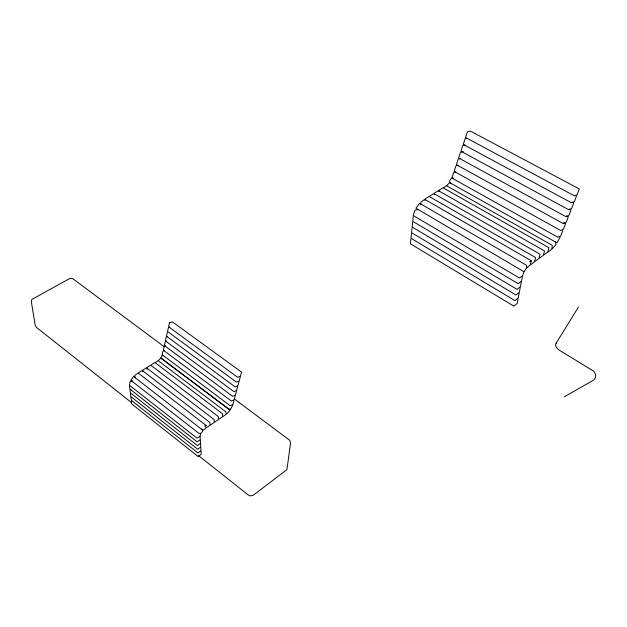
<?xml version="1.0" encoding="UTF-8"?>
<svg xmlns="http://www.w3.org/2000/svg" width="627" height="627" viewBox="0 0 627 627"><rect width="100%" height="100%" fill="white"/><g stroke="black" fill="none" stroke-linecap="round" stroke-linejoin="round"><path stroke-width="0.94" d="M142.893 371.866L142.932 369.969L146.467 367.806L214.254 419.628L214.097 422.543L210.586 424.902M147.149 369.217L147.188 367.312L150.707 365.165L218.47 416.743L218.306 419.651L214.81 422.002M420.764 204.778L420.866 202.035L424.808 199.37L531.328 260.785M204.621 426.031L205.319 425.827M158.349 360.588L160.778 358.095L228.534 409.11L229.866 410.466L226.739 413.898M206.064 425.482L205.625 428.413L202.968 430.326L133.527 376.451L130.808 380.299L198.54 433.038C200.805 435.107 204.614 430.287 201.432 429.04M232.68 405.246L230.556 409.29M424.918 200.585L425.302 198.814L429.166 196.47L535.544 257.517L534.463 261.843L530.74 264.61M434.245 194.738L434.629 192.975L438.438 190.655L544.51 250.949L543.343 255.361L539.659 257.987M438.853 191.846L439.245 190.083L443.03 187.786L548.946 247.704L547.81 252.062L544.111 254.711M131.372 400.88L131.741 403.953L198.242 456.613L201.22 454.277L201.016 451.291M446.698 185.725L449.606 182.575L556.98 242.853L560.115 237.171M237.711 386.53L236.692 390.355L233.871 391.601L165.41 340.869L166.241 337.005L167.66 336.448M529.94 261.388L529.831 261.812L530.591 261.263M531.367 260.91L529.98 265.252L527.064 267.502M413.224 216.589L412.754 221.37L518.223 283.686L521.586 280.888L522.487 276.209M155.465 362.414L158.075 360.619L225.806 411.782L226.214 414.173L222.812 416.665M138.63 372.673L142.204 370.463L210.006 422.535L209.857 425.443L206.33 427.818M151.413 364.71L154.924 362.531L222.671 413.875L222.514 416.736L219.074 419.126M443.563 187.732L446.479 185.686L552.301 245.337L551.854 249.029L548.123 251.968M429.918 195.985L433.821 193.555L540.043 254.217L538.93 258.59L535.168 261.279M167.331 332.286L166.469 336.197L235.125 386.867L237.954 385.629L238.95 381.694M556.11 343.235L578.439 307.105M410.857 239.177L410.403 243.801L513.905 306.18L517.22 303.382L518.035 298.789M412.629 222.311L412.158 227.045L517.134 289.384L520.481 286.586L521.319 281.876M412.033 227.977L411.571 232.68L516.045 295.035L519.383 292.229L520.222 287.566M411.445 233.605L410.983 238.26L514.971 300.631L518.294 297.833L519.125 293.201M130.024 389.735L130.4 392.87L197.513 445.625L200.522 443.281L200.287 440.201M130.479 393.474L130.855 396.593L197.756 449.308L200.758 446.973L200.546 443.94M130.925 397.189L131.302 400.285L197.999 452.976L200.993 450.641L200.781 447.631M129.577 385.973L129.954 389.132L197.262 441.91L200.287 439.566L200.076 436.502M564.135 396.907L592.64 380.667A12.203 7.751 17.6 0 0 593.745 371.223L559.292 350.195A8.457 5.298 16.4 0 1 556.298 342.985M164.509 350.391C161.084 350.908 163.279 356.097 160.778 357.813L228.643 408.89L230.642 409.29M169.815 327.043L168.397 327.6L167.566 331.495L236.418 382.102L239.255 380.871L240.259 376.921M165.552 345.759L164.141 346.331L163.318 350.164L231.379 401.014L234.2 399.752L235.203 395.935M166.602 341.112L165.191 341.676L164.368 345.524L232.625 396.319L235.446 395.065L236.434 391.177M455.813 171.822L453.634 172.613L451.895 178.029L557.952 237.272L560.718 236.042L562.834 230.47M458.063 165.16L455.884 165.936L454.128 171.39L560.64 230.47L563.407 229.255L565.578 223.714L563.798 222.695M460.32 158.459L458.172 159.164L456.378 164.705L563.336 223.627L566.103 222.428L568.289 216.856L566.502 215.837M463.298 151.499L460.453 152.408L458.643 157.98L566.048 216.738L568.822 215.555L571.017 209.951L569.222 208.932M464.881 144.931L462.734 145.613L460.947 151.24L568.783 209.802L571.55 208.642L573.768 202.999L571.981 201.988M466.519 138.332L465.077 138.779L463.275 144.445L571.565 202.834L574.332 201.69L576.487 195.93M132.861 380.785L130.134 381.569L129.444 385.284L197.066 438.171L200.021 436.345L200.671 433.484M453.29 178.052C450.688 177.127 447.615 182.857 451.291 183.523M552.222 248.809L556.094 244.412L555.467 241.998M523.929 271.671L526.845 267.737L526.225 265.119L419.596 203.281L415.967 208.211L524 271.75L522.518 275.896L519.375 277.949L413.24 215.555L414.886 210.139L417.707 209.716M164.446 346.872L72.544 278.513L69.479 278.639L31.828 299.471L31.358 301.877L35.206 325.319L36.523 327.443L131.725 402.761M234.232 398.858L289.698 440.287L290.583 442.944L286.923 469.631L253.292 495.228L250.134 495.863L248.425 495.095L198.516 455.61M162.283 354.772L230.14 405.693L232.954 404.423L233.957 400.614M206.032 425.388L138.206 373.081L134.695 375.393L135.275 377.846M465.516 137.47L574.332 195.82L577.099 194.691L579.293 188.907L470.313 131.051L467.428 131.874L465.516 137.47M169.447 322.905L168.632 326.777L237.688 377.313L240.525 376.09L241.528 372.132L172.354 321.808L169.47 322.858"/></g></svg>
